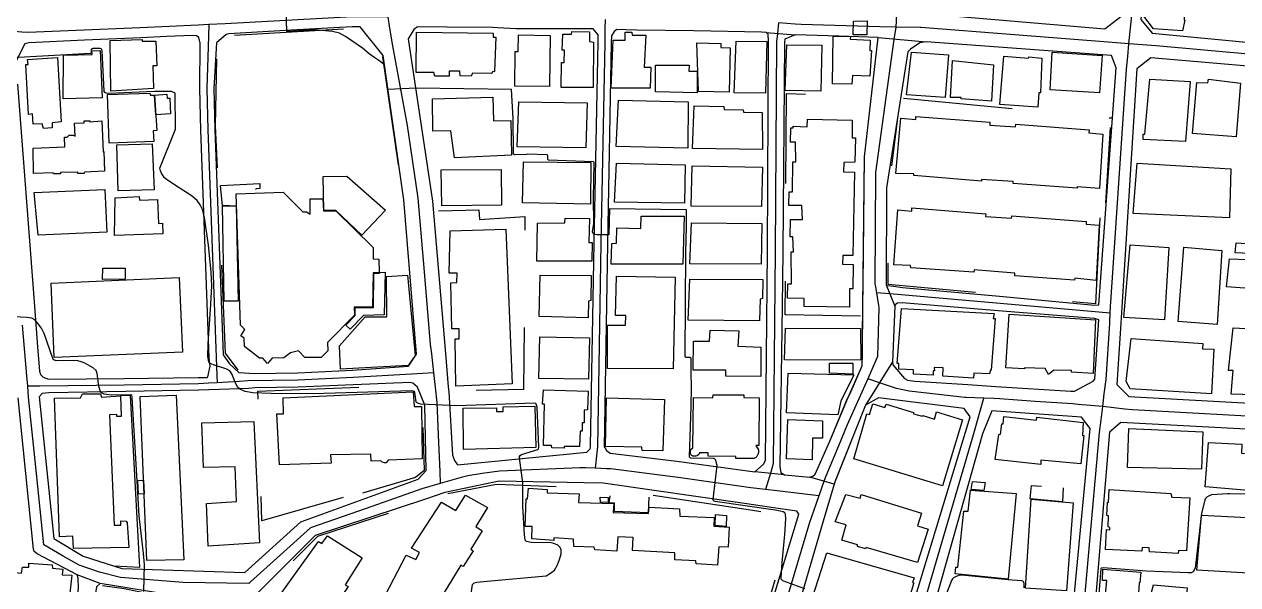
# Model space of a CAD drawing. Header units: millimetres. Extents: x 198785 to 203305, y 542885 to 545889.
# Drawn here: x 199505 to 199824.1, y 544124.8 to 544272.1 of the extents above; entities that cross this region are included whole.
import ezdxf

# ---------------------------------------------------------------- set-up
doc = ezdxf.new("R2010")
doc.units = ezdxf.units.MM
doc.linetypes.add('FENCE_25K', pattern=[54.3, 28.7, -9.2, -16.4])
doc.linetypes.add('HIDDEN_BULD_25K', pattern=[28.8, 18.4, -10.4])
for name, color, linetype in [('A0013117', 253, 'Continuous'), ('A0013118', 253, 'Continuous'), ('A0023217', 253, 'Continuous'), ('A0043325', 253, 'Continuous'), ('A0053326', 253, 'Continuous'), ('B0014111', 253, 'Continuous'), ('B0014112', 253, 'Continuous'), ('B0014113', 253, 'Continuous'), ('B0014115', 253, 'Continuous'), ('B0014116', 253, 'Continuous'), ('B0024120', 253, 'Continuous'), ('C0393323', 253, 'Continuous'), ('F0017111', 253, 'Continuous'), ('F0047224', 253, 'Continuous')]:
    doc.layers.add(name, color=color, linetype=linetype)

msp = doc.modelspace()

# ---------------------------------------------------------------- linework, layer by layer
at = {"layer": 'A0013117'}
for points in [[(199761.86, 544294.4), (199748.6, 544295.54), (199740.08, 544296.36), (199739.36, 544296.35), (199738.88, 544296.21), (199737.72, 544277.54), (199740.59, 544275.07), (199789.09, 544270.93), (199793.71, 544274.47), (199794.43, 544286.88), (199794.67, 544290.92), (199797.44, 544326.27), (199796.63, 544326.47), (199784.22, 544327.59), (199768.02, 544328.86)], [(199799.71, 544286.65), (199798.59, 544273.42), (199801.55, 544269.82), (199845.59, 544265.59)], [(199549.26, 544269.14), (199542.46, 544268.91), (199535.64, 544268.59), (199520.86, 544267.97), (199506.2, 544267.29), (199505.16, 544267.03), (199502.78, 544262.31)], [(199503.24, 544256.4), (199507.55, 544200.31), (199508.55, 544187.38), (199509.04, 544180.96), (199509.3, 544180.05), (199509.96, 544179.42), (199511.37, 544178.87), (199531.24, 544179.06), (199550.72, 544179.32), (199553.05, 544179.3), (199553.32, 544179.46), (199553.9, 544182.24), (199553.61, 544184.43), (199551.41, 544244.33), (199551.19, 544255.29), (199551.25, 544267.15), (199550.92, 544268.68), (199550.33, 544269.09), (199549.26, 544269.14)], [(199593.31, 544271.48), (199591.24, 544271.42), (199575.19, 544270.61), (199558.81, 544269.62), (199558.09, 544269.48), (199555.53, 544267.27), (199554.9, 544255.27), (199555.11, 544244.43), (199557.28, 544185.28), (199559.02, 544182.85), (199561.45, 544180.62), (199565.6, 544180.34), (199576.91, 544180.51), (199591.36, 544181.18), (199606.04, 544182.28), (199608.19, 544185.4), (199604.83, 544226.03), (199599.41, 544263.96), (199593.31, 544271.48)], [(199608.43, 544271.46), (199607.43, 544270.79), (199605.97, 544268.28), (199612.38, 544225.64), (199615.76, 544185.63), (199616.5, 544176.8), (199616.61, 544175.56), (199617.57, 544158.86), (199618.14, 544157.46), (199618.96, 544156.34), (199652.91, 544159.64), (199653.84, 544160.56), (199653.93, 544161.22), (199654.88, 544214.59), (199655.89, 544267.4), (199655.91, 544269.38), (199654.57, 544270.89), (199635.63, 544270.96), (199634.37, 544270.96), (199629.51, 544271.22), (199628.23, 544271.29), (199616.23, 544271.34), (199608.43, 544271.46)], [(199660.79, 544270.72), (199660.08, 544270.25), (199659.41, 544269.05), (199659.36, 544267.29), (199658.33, 544214.53), (199657.52, 544160.94), (199657.62, 544160.89), (199658.12, 544160.09), (199659.04, 544159.38), (199676.56, 544157.33), (199697.08, 544154.5), (199699.41, 544156.49), (199699.94, 544157.51), (199700.45, 544212.53), (199700.66, 544267.67), (199700.56, 544269.53), (199700.08, 544269.99), (199698.82, 544270.07), (199681.07, 544270.37), (199666.11, 544270.58), (199663.29, 544270.64), (199660.79, 544270.72)], [(199707.7, 544269.31), (199704.98, 544268.17), (199704.88, 544267.31), (199704.45, 544212.5), (199704.32, 544198.05), (199703.68, 544155.8), (199703.95, 544154.32), (199704.92, 544153.74), (199711.59, 544153.11), (199712.32, 544153.4), (199712.92, 544153.85), (199716.84, 544162.54), (199721.23, 544173.18), (199722.38, 544175.73), (199725.33, 544182.32), (199725.37, 544185.6), (199725.52, 544198.34), (199725.58, 544203.65), (199725.97, 544237.29), (199729.53, 544268.66), (199719.24, 544269.01), (199707.7, 544269.31)], [(199742.14, 544267.52), (199740.5, 544267.23), (199737.98, 544265.6), (199737.31, 544264.92), (199731.68, 544229.14), (199731.65, 544203.68), (199731.92, 544203.43), (199733.55, 544203.26), (199735.88, 544202.95), (199761.41, 544200.63), (199786.38, 544198.32), (199787.57, 544198.37), (199792.09, 544260.72), (199790.88, 544263.89), (199742.14, 544267.52)], [(199844.03, 544259.65), (199801.2, 544263.28), (199797.56, 544260.43), (199793.59, 544197.75), (199793.32, 544193.59), (199792.3, 544177.48), (199795.39, 544174.32), (199841.51, 544171.74)], [(199735.83, 544198.96), (199734.64, 544198.83), (199734.15, 544198.53), (199733.93, 544198.05), (199733.29, 544183.4), (199733.41, 544182.63), (199736.42, 544179.01), (199737.2, 544178.6), (199739.12, 544178.36), (199753.06, 544177.45), (199760.5, 544176.97), (199780.21, 544175.68), (199781.18, 544175.74), (199786.05, 544178.33), (199786.51, 544178.86), (199787.53, 544194.43), (199786.37, 544194.78), (199761.08, 544196.85), (199735.83, 544198.96)], [(199606.5, 544178), (199591.55, 544177.39), (199577.03, 544176.71), (199565.64, 544176.54), (199563.97, 544176.38), (199561.6, 544176.3), (199553.58, 544176.02), (199550.92, 544175.93), (199531.74, 544175.57), (199511.51, 544175.25), (199510.53, 544175.18), (199509.72, 544175.06), (199508.94, 544174.25), (199512.77, 544136.95), (199520.51, 544132.34), (199530.71, 544129.13), (199563.03, 544128), (199577.75, 544141.33), (199608.62, 544152.55), (199610.7, 544154.82), (199610.3, 544172.05), (199608.44, 544176.76), (199607.15, 544177.79), (199606.5, 544178)], [(199542.75, 544122.24), (199524.97, 544125.16), (199518.94, 544127.4), (199508.44, 544132.93), (199507.66, 544133.54), (199507.49, 544134.15), (199503.42, 544173.96)], [(199729.58, 544173.97), (199726.21, 544171.98), (199718.06, 544151.64), (199717.92, 544151.3), (199715.06, 544141.51), (199699.05, 544086.69), (199699.65, 544085.87), (199725.8, 544082.94), (199728.49, 544086.03), (199753.67, 544168.96), (199752.15, 544171.11), (199729.58, 544173.97)], [(199759.38, 544170.55), (199756.95, 544164.46), (199736.67, 544092.76), (199735.5, 544085.69), (199735.34, 544085.08), (199738.18, 544082.8), (199739.25, 544082.19), (199773.33, 544080.18), (199777.34, 544082.93), (199785.22, 544165.89), (199782.98, 544168.83), (199759.38, 544170.55)], [(199841.05, 544164.92), (199793.32, 544167.46), (199790.38, 544164.91), (199783.44, 544082.44), (199786.44, 544079.02), (199832.78, 544076.01)], [(199691.86, 544088.06), (199708.66, 544143.36), (199708.11, 544144.2), (199702.02, 544145.08), (199694.97, 544146.09), (199657.23, 544151.51), (199652.22, 544151.6), (199629.85, 544152.04), (199620.68, 544150.1), (199615.63, 544149.03), (199610.51, 544147.34), (199581.55, 544137.79), (199566.24, 544122.55)]]:
    msp.add_lwpolyline(points, dxfattribs=at)
at = {"layer": 'A0013118'}
msp.add_lwpolyline([(199524.97, 544125.16), (199524.02, 544124.29), (199522.03, 544111.53), (199562.44, 544078.96), (199544.03, 544062.89), (199513.62, 544075.36), (199516.93, 544103.76), (199517.94, 544112.47), (199519.27, 544123.9), (199519.21, 544126.56), (199518.94, 544127.4)], dxfattribs=at)
at = {"layer": 'A0023217'}
for points in [[(199795.46, 544266.99), (199795.79, 544270.33), (199796.19, 544274.44), (199797.2, 544286.76), (199797.37, 544288.79), (199797.53, 544290.72), (199798.99, 544308.37), (199800.35, 544325.9), (199800.54, 544328.32)], [(199735.51, 544298.55), (199735.41, 544296.65), (199734.3, 544274.8), (199734.13, 544271.34)], [(199553.53, 544272.05), (199550.79, 544271.91), (199535.53, 544271.19), (199506.03, 544269.94), (199504.41, 544270.07), (199499.68, 544270.45)], [(199553.53, 544272.05), (199553.44, 544268.96), (199553.05, 544255.28), (199553.26, 544244.38), (199555.63, 544179.79), (199555.7, 544177.92)], [(199600.6, 544274.09), (199593.02, 544274.09), (199591.34, 544274.09), (199557.84, 544272.27), (199553.53, 544272.05)], [(199600.6, 544274.09), (199601.09, 544271.1), (199601.85, 544266.44), (199605.72, 544245.51), (199608.51, 544226.44), (199610.17, 544207.08), (199611.77, 544187.97), (199612.05, 544185.52), (199612.62, 544180.5)], [(199657.71, 544273.36), (199657.68, 544270.81), (199657.63, 544267.34), (199656.61, 544214.56), (199655.73, 544161.08), (199655.57, 544159.53), (199655.16, 544155.43)], [(199703.33, 544272.52), (199703.02, 544269.73), (199702.77, 544267.49), (199702.45, 544212.52), (199701.93, 544156.66), (199701.26, 544154.39), (199699.91, 544149.83)], [(199734.13, 544271.34), (199729.95, 544271.46), (199709.27, 544272.04), (199707.67, 544272.17), (199703.33, 544272.52)], [(199734.13, 544271.34), (199733.68, 544268.12), (199728.83, 544233.21), (199728.68, 544203.79), (199728.7, 544203.65), (199729.06, 544201.55)], [(199795.46, 544266.99), (199789.99, 544267.41), (199740.73, 544271.27), (199740.55, 544271.28), (199734.13, 544271.34)], [(199790.52, 544196.19), (199790.6, 544198.06), (199790.65, 544199.09), (199794.81, 544260.37), (199795.13, 544263.64), (199795.46, 544266.99)], [(199914.76, 544257.9), (199908.97, 544258.32), (199906.96, 544258.46), (199862.56, 544261.27), (199859.61, 544261.5), (199852.23, 544262.07), (199844.82, 544262.65), (199842.4, 544262.84), (199802.59, 544266.44), (199801.37, 544266.53), (199795.46, 544266.99)], [(199729.06, 544201.55), (199729.62, 544198.2), (199729.71, 544197.67), (199729.35, 544184.83), (199729.09, 544184.23), (199726.79, 544178.98)], [(199790.52, 544196.19), (199787.55, 544196.45), (199732.63, 544201.24), (199729.06, 544201.55)], [(199788.56, 544171.7), (199788.97, 544174.96), (199789.44, 544178.73), (199790.39, 544193.47), (199790.42, 544194.01), (199790.52, 544196.19)], [(199505.93, 544176.99), (199505.69, 544179.74), (199505.07, 544186.95), (199504.53, 544193.05)], [(199612.62, 544180.5), (199608.34, 544180.25), (199591.46, 544179.29), (199576.97, 544178.61), (199570.33, 544178.5), (199563.87, 544178.43), (199561.53, 544178.28), (199555.7, 544177.92)], [(199612.62, 544180.5), (199613.05, 544176.78), (199613.51, 544172.7), (199613.87, 544164.11), (199614.24, 544154.61), (199614.36, 544151.42)], [(199555.7, 544177.92), (199553.45, 544177.79), (199550.82, 544177.63), (199531.26, 544177.31), (199509.11, 544177.03), (199505.93, 544176.99)], [(199614.36, 544151.42), (199609.53, 544150.05), (199594.95, 544144.88), (199580.32, 544139.8), (199572.29, 544132.57), (199564.47, 544125.56), (199564.07, 544125.17), (199546.76, 544125.39), (199530.3, 544126.74), (199524.79, 544128.13), (199519.47, 544130.01), (199515.28, 544132.35), (199510.2, 544135.3), (199508.24, 544154.02), (199506.18, 544174.11), (199505.93, 544176.99)], [(199726.79, 544178.98), (199724.47, 544173.68), (199721.4, 544166.88), (199719.22, 544161.51), (199715.73, 544153.33), (199715.36, 544152.25), (199713.93, 544148.18)], [(199757.31, 544173.85), (199752.57, 544174.07), (199752.29, 544174.08), (199737.68, 544175.68), (199734.3, 544176.4), (199730.16, 544177.82), (199726.79, 544178.98)], [(199730.87, 544079.5), (199730.91, 544079.81), (199731.42, 544082.62), (199732.03, 544085.98), (199733.8, 544093.4), (199754.84, 544165.17), (199756.44, 544170.78), (199757.31, 544173.85)], [(199788.56, 544171.7), (199782.09, 544172.24), (199780.69, 544172.36), (199770.82, 544173.01), (199761.53, 544173.65), (199759.93, 544173.73), (199757.31, 544173.85)], [(199779.75, 544076.72), (199780.05, 544079.59), (199780.42, 544083.06), (199787.75, 544164.81), (199788.14, 544168.15), (199788.56, 544171.7)], [(199907.4, 544163.99), (199901.03, 544164.74), (199900.28, 544164.83), (199858.99, 544167.47), (199856.36, 544167.6), (199848.57, 544167.99), (199841.28, 544168.35), (199837.47, 544168.54), (199796.36, 544170.78), (199794.4, 544171.01), (199788.56, 544171.7)], [(199655.16, 544155.43), (199652.56, 544155.52), (199651.08, 544155.57), (199630, 544154.71), (199625.44, 544154.08), (199621.63, 544153.49), (199619.88, 544152.99), (199614.36, 544151.42)], [(199699.91, 544149.83), (199696.03, 544150.3), (199677.52, 544152.9), (199659.24, 544155.29), (199658.11, 544155.33), (199655.16, 544155.43)], [(199713.93, 544148.18), (199711.92, 544142.42), (199711.5, 544141.22), (199695.71, 544088.21), (199695.29, 544087.26), (199694.04, 544084.76), (199690.68, 544080.32)], [(199713.93, 544148.18), (199710.24, 544148.62), (199702.93, 544149.47), (199699.91, 544149.83)]]:
    msp.add_lwpolyline(points, dxfattribs=at)
at = {"layer": 'A0043325'}
msp.add_lwpolyline([(199726.66, 544272.99), (199726.56, 544269.37), (199722.98, 544269.38), (199723.03, 544272.96), (199726.66, 544272.99)], dxfattribs=at)
at = {"layer": 'A0053326'}
for points in [[(199703.95, 544154.32), (199704.92, 544153.74), (199697.08, 544154.5), (199699.41, 544156.49), (199699.94, 544157.51), (199700.45, 544212.53), (199700.66, 544267.67), (199700.56, 544269.53), (199700.08, 544269.99), (199707.7, 544269.31), (199704.98, 544268.17), (199704.88, 544267.31), (199704.45, 544212.5), (199704.32, 544198.05), (199703.68, 544155.8), (199703.95, 544154.32)], [(199718.33, 544152.32), (199717.92, 544151.3), (199711.59, 544153.11), (199712.32, 544153.4), (199712.92, 544153.85), (199716.84, 544162.54), (199721.53, 544173.85), (199725.33, 544182.32), (199725.97, 544237.29), (199729.53, 544268.66), (199742.14, 544267.52), (199740.5, 544267.23), (199737.98, 544265.6), (199737.31, 544264.92), (199731.68, 544229.14), (199731.65, 544203.68), (199733.93, 544198.05), (199733.29, 544183.4), (199726.21, 544171.98), (199718.33, 544152.32)]]:
    msp.add_lwpolyline(points, dxfattribs=at)
at = {"layer": 'B0014111'}
for points in [[(199811.46, 544283.25), (199811.22, 544279.59), (199810.65, 544279.57), (199810.58, 544275.01), (199810.03, 544274.97), (199810, 544273.25), (199810.17, 544273.25), (199809.5, 544270.42), (199801.95, 544270.9), (199799.36, 544274.26), (199799.98, 544282.95), (199805.14, 544282.8), (199805.19, 544283.78), (199811.46, 544283.25)], [(199668.46, 544269.27), (199668.03, 544260.84), (199669.72, 544260.82), (199669.58, 544255.31), (199659.36, 544255.36), (199659.85, 544267.98), (199663.01, 544267.98), (199662.99, 544270.07), (199664.79, 544270.02), (199664.82, 544269.29), (199668.46, 544269.27)], [(199690.59, 544265.94), (199690.36, 544254.25), (199682.28, 544254.45), (199681.88, 544267.27), (199688.17, 544267.11), (199688.17, 544266.01), (199690.59, 544265.94)], [(199700.29, 544267.63), (199699.86, 544254.01), (199691.65, 544254.11), (199692.17, 544267.68), (199700.29, 544267.63)], [(199513.73, 544263.42), (199514.69, 544246.51), (199512.38, 544246.26), (199512.33, 544244.92), (199510.1, 544244.73), (199509.72, 544245.97), (199507.37, 544245.88), (199507.21, 544248.62), (199506.18, 544248.43), (199505.46, 544261.53), (199506.06, 544261.58), (199505.9, 544262.91), (199513.73, 544263.42)], [(199748, 544264.1), (199747.12, 544252.84), (199737.01, 544253.61), (199738.32, 544264.82), (199748, 544264.1)], [(199759.84, 544261.48), (199759.29, 544251.9), (199751.34, 544252.49), (199751.33, 544252.86), (199748.52, 544252.92), (199749.07, 544262.59), (199759.84, 544261.48)], [(199762.53, 544263.72), (199769.07, 544263.2), (199769.13, 544263.54), (199772.55, 544263.22), (199772.21, 544254.11), (199771.73, 544254.14), (199771.46, 544250.38), (199761.48, 544251.07), (199762.53, 544263.72)], [(199788.44, 544263.88), (199787.69, 544254.1), (199774.76, 544254.9), (199775.25, 544264.77), (199788.44, 544263.88)], [(199681.95, 544259.76), (199681.9, 544254.13), (199670.95, 544254.38), (199670.99, 544261.42), (199679.84, 544261.36), (199679.76, 544259.78), (199681.95, 544259.76)], [(199811.51, 544257.1), (199810.31, 544241.34), (199799.17, 544241.83), (199799.23, 544243.26), (199799.67, 544243.26), (199800.94, 544257.72), (199811.51, 544257.1)], [(199816.35, 544257.67), (199824.82, 544256.63), (199823.61, 544242.53), (199812.19, 544243.41), (199813.34, 544256.82), (199816.23, 544256.71), (199816.35, 544257.67)], [(199579.2, 544222.81), (199580.15, 544222.23), (199580.18, 544226.21), (199583.54, 544226.22), (199583.67, 544223.07), (199586.94, 544223.06), (199596.78, 544213.44), (199596.76, 544210.47), (199598.21, 544210.42), (199598.29, 544206.78), (199596.77, 544206.77), (199596.59, 544197.75), (199591.77, 544197.74), (199591.87, 544195.67), (199584.79, 544188.51), (199584.84, 544186.34), (199583.09, 544184.54), (199578.76, 544184.53), (199577.12, 544186.28), (199574.99, 544185.78), (199573.27, 544184.44), (199570.16, 544184.41), (199568.95, 544183), (199567.71, 544184.35), (199566.91, 544184.38), (199562.92, 544187.44), (199562.85, 544189.61), (199561.99, 544190.21), (199563.05, 544191.91), (199561.91, 544193.04), (199560.71, 544227.53), (199573.08, 544228), (199578.22, 544222.85), (199579.2, 544222.81)], [(199557.12, 544224.38), (199560.71, 544224.42), (199561.23, 544199.35), (199557.6, 544199.35), (199557.12, 544224.38)], [(199678.56, 544221.71), (199678.18, 544209.07), (199659.36, 544209.12), (199659.52, 544214.55), (199660.69, 544214.6), (199660.79, 544218.6), (199667.13, 544218.44), (199667.24, 544221.68), (199678.56, 544221.71)], [(199841.67, 544210.81), (199841.43, 544201.64), (199821.06, 544203.12), (199821.92, 544210.45), (199826.75, 544210.29), (199826.89, 544211.73), (199841.67, 544210.81)], [(199606, 544182.48), (199588.2, 544181.49), (199587.87, 544187.59), (199594.67, 544195.21), (199600.38, 544195.26), (199600.23, 544205.85), (199605.8, 544206.21), (199607.8, 544185.08), (199606, 544182.48)], [(199599.92, 544206.95), (199599.63, 544195.72), (199594.17, 544195.62), (199590.71, 544192.02), (199589.57, 544193.09), (199592.01, 544195.62), (199591.99, 544197.63), (199596.82, 544197.68), (199596.89, 544206.71), (199598.42, 544206.69), (199598.41, 544206.93), (199599.92, 544206.95)], [(199841.67, 544191.32), (199840.6, 544172.94), (199828.37, 544173.57), (199828.31, 544174.77), (199822.34, 544174.91), (199822.83, 544181.11), (199821.63, 544181.15), (199822.84, 544192.35), (199834.43, 544191.77), (199834.5, 544191.59), (199841.67, 544191.32)], [(199817.74, 544186.7), (199817.12, 544175.02), (199795.76, 544176.3), (199794.69, 544178.21), (199796.05, 544189.51), (199814.9, 544188.26), (199814.78, 544186.83), (199817.74, 544186.7)], [(199719.75, 544173.06), (199718.91, 544169.45), (199705.38, 544169.98), (199705.82, 544180.43), (199723.09, 544179.95), (199719.75, 544173.06)], [(199714.89, 544167.88), (199714.89, 544163.35), (199712.28, 544163.35), (199712.15, 544157.68), (199705.41, 544157.96), (199705.74, 544168.25), (199714.89, 544167.88)], [(199825.06, 544159.44), (199830.44, 544159.11), (199830.78, 544161.28), (199839.65, 544160.69), (199839.56, 544158.39), (199839.99, 544158.27), (199839.22, 544148.54), (199815.49, 544150.57), (199816.35, 544162.19), (199825.1, 544161.75), (199825.06, 544159.44)], [(199836.8, 544142.01), (199835.94, 544127.35), (199813.29, 544128.68), (199814.55, 544143.12), (199836.8, 544142.01)]]:
    msp.add_lwpolyline(points, dxfattribs=at)
at = {"layer": 'B0014112'}
for points in [[(199727.81, 544265.2), (199727.34, 544258.5), (199722.74, 544258.68), (199722.63, 544256.4), (199717.53, 544256.45), (199717.67, 544269.03), (199722.23, 544268.89), (199722.19, 544268.21), (199727.38, 544267.99), (199727.29, 544265.23), (199727.81, 544265.2)], [(199536.03, 544268.15), (199536.06, 544267.66), (199539.61, 544267.71), (199539.92, 544261.23), (199538.84, 544261.23), (199539, 544255.23), (199527.82, 544254.58), (199527.61, 544267.89), (199536.03, 544268.15)], [(199525.53, 544252.81), (199515.27, 544252.5), (199515.34, 544263.97), (199522.88, 544264.14), (199522.83, 544265.18), (199524.96, 544265.2), (199525.53, 544252.81)], [(199538.01, 544254.03), (199538.15, 544253.47), (199539.24, 544253.49), (199539.89, 544244.25), (199538.94, 544244.12), (199539.13, 544241.31), (199527.39, 544240.92), (199526.95, 544253.68), (199538.01, 544254.03)], [(199539.17, 544228.6), (199529.69, 544228.39), (199529.32, 544240.48), (199538.62, 544240.74), (199539.17, 544228.6)], [(199699.14, 544234.61), (199698.87, 544224.25), (199680.32, 544224.31), (199680.63, 544234.91), (199699.14, 544234.61)], [(199535.2, 544226.84), (199535.3, 544225.93), (199540.02, 544226.05), (199540.34, 544219.79), (199541.4, 544219.82), (199541.43, 544217.08), (199528.77, 544216.65), (199528.91, 544226.49), (199535.2, 544226.84)], [(199654.3, 544214.75), (199654.21, 544209.85), (199639.78, 544209.86), (199639.96, 544219.83), (199647.17, 544219.95), (199647.24, 544221.17), (199653.6, 544221.11), (199653.47, 544214.76), (199654.3, 544214.75)], [(199694.21, 544174.06), (199698.25, 544173.92), (199698.18, 544161.39), (199697.34, 544161.39), (199698.06, 544160.24), (199698.05, 544159.7), (199697.95, 544159.26), (199697.82, 544158.92), (199697.65, 544158.54), (199697.32, 544158.23), (199696.84, 544158.03), (199696.22, 544157.98), (199692.09, 544157.99), (199692.1, 544158.57), (199684.87, 544158.65), (199684.86, 544159.5), (199682.56, 544159.49), (199682.34, 544159.03), (199682.06, 544158.76), (199681.58, 544158.62), (199681.14, 544158.61), (199680.78, 544158.63), (199680.41, 544158.79), (199680.14, 544159.32), (199680.16, 544159.93), (199680.27, 544160.34), (199680.78, 544160.79), (199680.99, 544174.03), (199686.08, 544173.99), (199686.11, 544174.77), (199694.2, 544174.74), (199694.21, 544174.06)], [(199720.99, 544148.56), (199724.83, 544147.54), (199725.06, 544148.57), (199740.92, 544143.66), (199739.84, 544140.28), (199742.65, 544139.47), (199739.82, 544130.71), (199726.33, 544134.64), (199726.2, 544134.28), (199724.09, 544134.92), (199724.12, 544135.35), (199720.01, 544136.56), (199721.1, 544140.56), (199718.26, 544141.34), (199720.99, 544148.56)], [(199780.79, 544146.34), (199779.05, 544123.2), (199768.28, 544123.94), (199769.78, 544147.31), (199780.79, 544146.34)]]:
    msp.add_lwpolyline(points, dxfattribs=at)
at = {"layer": 'B0014113'}
for points in [[(199629.04, 544268.76), (199628.64, 544259.73), (199628.09, 544259.6), (199627.98, 544259.19), (199622.85, 544259.24), (199622.54, 544258.5), (199619.63, 544258.57), (199619.54, 544259.79), (199616.72, 544259.79), (199616.75, 544258.48), (199612.98, 544258.5), (199612.74, 544259.49), (199608.09, 544259.49), (199608.19, 544270.06), (199628.27, 544269.78), (199628.3, 544268.76), (199629.04, 544268.76)], [(199643.28, 544269.17), (199643.14, 544255.8), (199633.99, 544255.87), (199634.06, 544264.93), (199634.84, 544264.96), (199634.95, 544269.39), (199643.28, 544269.17)], [(199653.67, 544270.17), (199653.65, 544267.57), (199654.67, 544267.43), (199654.58, 544255.5), (199646.17, 544255.52), (199646.29, 544262.05), (199646.96, 544262.05), (199647.1, 544265.31), (199646.42, 544265.31), (199646.64, 544269.56), (199648.91, 544269.55), (199648.98, 544270.27), (199653.67, 544270.17)], [(199714.67, 544266.66), (199714.45, 544254.51), (199705.1, 544254.76), (199705.55, 544266.74), (199714.67, 544266.66)], [(199628.24, 544252.95), (199628.42, 544246.72), (199632.98, 544246.81), (199633.14, 544237.71), (199618.18, 544237.03), (199617.2, 544244.14), (199612.45, 544244.02), (199612.34, 544252.57), (199628.24, 544252.95)], [(199653.03, 544251.52), (199652.66, 544239.65), (199634.59, 544239.89), (199635.01, 544251.77), (199653.03, 544251.52)], [(199679.58, 544251.74), (199679.46, 544239.6), (199660.67, 544240.04), (199661.29, 544252.17), (199679.58, 544251.74)], [(199699.04, 544248.98), (199699.07, 544239.2), (199680.72, 544239.5), (199681.11, 544250.66), (199688.94, 544250.55), (199689.04, 544249.7), (199694.07, 544249.62), (199694.08, 544248.99), (199699.04, 544248.98)], [(199522.24, 544246.75), (199522.22, 544246.47), (199525.45, 544246.71), (199525.74, 544238.64), (199525.95, 544238.65), (199526.1, 544233.54), (199520.84, 544233.24), (199520.76, 544232.95), (199519.15, 544232.95), (199519.07, 544233.22), (199514.57, 544233.19), (199514.58, 544232.85), (199512.68, 544232.83), (199512.66, 544233.05), (199507.47, 544232.89), (199507.33, 544239.56), (199515.69, 544239.9), (199515.63, 544242.49), (199516.27, 544242.5), (199516.85, 544242.95), (199517.33, 544243.01), (199517.84, 544242.95), (199518.39, 544242.7), (199518.21, 544246.12), (199520.78, 544246.22), (199520.79, 544246.74), (199522.24, 544246.75)], [(199722.7, 544246.96), (199722.65, 544242.27), (199723.58, 544242.24), (199723.36, 544235.9), (199720.47, 544235.79), (199720.44, 544233.33), (199723.32, 544233.24), (199722.84, 544211.34), (199720.2, 544211.4), (199720.17, 544209.09), (199722.98, 544209.03), (199722.84, 544202.63), (199722.01, 544202.58), (199721.99, 544197.79), (199710.11, 544197.94), (199710.06, 544200.07), (199705.71, 544200.16), (199705.8, 544203.95), (199706.72, 544203.89), (199706.62, 544212.28), (199707.22, 544212.28), (199707.07, 544216.26), (199706.42, 544216.25), (199706.49, 544220.83), (199709.64, 544220.78), (199709.44, 544224.51), (199706.06, 544224.49), (199706.14, 544228.12), (199707.02, 544228.05), (199707.07, 544235.98), (199707.84, 544235.97), (199707.77, 544241.17), (199706.44, 544241.17), (199706.53, 544244.91), (199707.14, 544244.92), (199707.14, 544245.35), (199710.88, 544245.18), (199710.94, 544247.22), (199722.7, 544246.96)], [(199739.46, 544247.86), (199758.85, 544246.39), (199758.92, 544245.65), (199765.63, 544245.2), (199765.73, 544245.86), (199785.02, 544244.37), (199784.94, 544243.56), (199788.62, 544243.21), (199787.7, 544228.97), (199781.82, 544229.38), (199781.8, 544229.07), (199764.97, 544230.27), (199764.99, 544230.77), (199756.68, 544231.32), (199756.66, 544230.9), (199738.93, 544232.35), (199738.93, 544232.79), (199734.18, 544232.93), (199735.46, 544247.44), (199739.39, 544247.1), (199739.46, 544247.86)], [(199630.5, 544224.59), (199614.79, 544224.43), (199614.66, 544233.88), (199630.37, 544233.93), (199630.5, 544224.59)], [(199653.97, 544235.8), (199653.85, 544224.89), (199636.02, 544225.19), (199636.32, 544236.01), (199653.97, 544235.8)], [(199678.8, 544235.15), (199678.61, 544225.11), (199660.19, 544225.36), (199660.71, 544235.63), (199678.8, 544235.15)], [(199822.25, 544234.17), (199821.89, 544221.26), (199796.6, 544222.39), (199797.61, 544235.65), (199822.25, 544234.17)], [(199526.72, 544217.48), (199508.68, 544216.67), (199507.67, 544227.92), (199526.25, 544228.74), (199526.72, 544217.48)], [(199738.33, 544223.88), (199757.79, 544222.3), (199757.74, 544221.6), (199764.59, 544221.16), (199764.62, 544221.75), (199784.24, 544220.3), (199784.21, 544219.58), (199787.61, 544219.36), (199786.87, 544204.81), (199781.21, 544205.4), (199781.17, 544204.86), (199765.41, 544205.98), (199765.46, 544206.73), (199754.72, 544207.58), (199754.71, 544206.99), (199738.07, 544208.15), (199738.06, 544208.73), (199733.61, 544208.91), (199734.67, 544223.33), (199738.33, 544223), (199738.33, 544223.88)], [(199698.97, 544219.75), (199698.76, 544209.06), (199680.03, 544209.15), (199680.47, 544219.93), (199698.97, 544219.75)], [(199805.91, 544213.49), (199804.82, 544194.42), (199794.1, 544195.04), (199795.73, 544214.19), (199805.91, 544213.49)], [(199819.88, 544212.65), (199818.63, 544193.25), (199808.35, 544194), (199809.84, 544213.57), (199819.88, 544212.65)], [(199653.34, 544199.33), (199653.3, 544194.99), (199640.37, 544195.29), (199640.7, 544206.22), (199654.06, 544206.07), (199654.02, 544199.5), (199653.34, 544199.33)], [(199676.17, 544205.62), (199675.66, 544181.59), (199658.35, 544181.65), (199658.37, 544193.08), (199663.09, 544193.09), (199663.18, 544195.6), (199660.44, 544195.6), (199660.76, 544205.93), (199676.17, 544205.62)], [(199698.51, 544199.89), (199698.34, 544194.15), (199679.59, 544194.38), (199680.03, 544205.16), (199699.2, 544205.04), (199699.09, 544200.06), (199698.51, 544199.89)], [(199760.29, 544194.84), (199759.19, 544181.21), (199759.03, 544181.24), (199758.79, 544180.29), (199754.7, 544180.44), (199754.59, 544179.11), (199746.49, 544179.66), (199746.6, 544181.79), (199744.26, 544181.92), (199744.3, 544181.01), (199743.99, 544181.03), (199743.99, 544179.91), (199738.82, 544180.13), (199738.84, 544181.28), (199734.99, 544181.48), (199734.99, 544182.98), (199734.49, 544182.98), (199735.66, 544197.39), (199759.98, 544196.07), (199759.73, 544194.84), (199760.29, 544194.84)], [(199786.64, 544194.41), (199786.04, 544180.34), (199780.37, 544180.67), (199780.35, 544181.12), (199775.69, 544181.24), (199774.26, 544180.08), (199773.43, 544181.68), (199767.98, 544181.8), (199767.95, 544181.57), (199763.11, 544181.87), (199763.97, 544195.91), (199786.64, 544194.41)], [(199724.87, 544192.2), (199724.97, 544183.88), (199704.92, 544183.92), (199705.18, 544192.22), (199724.87, 544192.2)], [(199653.65, 544189.75), (199653.38, 544178.82), (199640.3, 544179), (199640.57, 544189.99), (199653.65, 544189.75)], [(199692.85, 544191.52), (199692.66, 544187.49), (199698.69, 544187.26), (199698.66, 544179.53), (199689.45, 544179.63), (199689.44, 544181.22), (199680.89, 544181.18), (199681, 544188.85), (199685.2, 544188.86), (199685.32, 544191.77), (199692.85, 544191.52)], [(199651.19, 544165.2), (199650.99, 544161.12), (199646.98, 544161.17), (199646.98, 544160.72), (199643.76, 544160.79), (199643.68, 544161.44), (199641.56, 544161.43), (199641.84, 544172.26), (199641.31, 544172.26), (199641.51, 544176.05), (199653.26, 544175.72), (199653.14, 544170.8), (199652.27, 544170.75), (199652.22, 544167.38), (199651.74, 544167.37), (199651.71, 544165.22), (199651.19, 544165.2)], [(199525.07, 544175), (199525.36, 544174.09), (199530.34, 544174.45), (199530.48, 544169.05), (199529.38, 544169), (199529.36, 544169.6), (199527.4, 544169.45), (199528.68, 544140.44), (199530.42, 544140.52), (199530.44, 544141.61), (199531.79, 544141.57), (199532.07, 544141.13), (199532.54, 544134.57), (199517.98, 544134.32), (199517.76, 544137.55), (199514.29, 544137.38), (199513, 544173.83), (199519.78, 544173.91), (199520.32, 544174.97), (199525.07, 544175)], [(199546.97, 544131.33), (199537.24, 544131.17), (199535.54, 544174.27), (199544.99, 544174.63), (199546.97, 544131.33)], [(199609.49, 544171.68), (199609.61, 544157.94), (199600.7, 544157.61), (199600.16, 544156.89), (199599.71, 544156.89), (199599.1, 544157.07), (199598.77, 544157.37), (199596.22, 544157.34), (199596.16, 544159.12), (199585.56, 544159), (199585.75, 544156.74), (199572.12, 544156.38), (199571.41, 544169.72), (199573.14, 544169.78), (199573.08, 544173.97), (199607.3, 544175.55), (199607.51, 544171.68), (199609.49, 544171.68)], [(199673.35, 544173.54), (199672.88, 544160.04), (199667.46, 544160.11), (199667.42, 544161.02), (199657.83, 544161.13), (199658.08, 544173.94), (199673.35, 544173.54)], [(199639.22, 544171.73), (199639.54, 544160.91), (199620.52, 544160.39), (199620.45, 544171.19), (199629.14, 544171.28), (199629.17, 544170.35), (199630.96, 544170.4), (199630.94, 544171.54), (199639.22, 544171.73)], [(199728.09, 544172.38), (199731.31, 544171.41), (199731.64, 544172.26), (199738.82, 544170.13), (199738.79, 544169.76), (199741.13, 544169.09), (199741.26, 544169.33), (199744.34, 544168.3), (199744.85, 544170.29), (199751.73, 544168.21), (199746.45, 544150.85), (199723.11, 544157.91), (199726.51, 544169.74), (199727.23, 544169.59), (199728.09, 544172.38)], [(199762.56, 544169.08), (199771.15, 544168.1), (199771.23, 544168.9), (199783.43, 544167.45), (199783.23, 544164.07), (199783.63, 544164.07), (199782.81, 544156.56), (199772.28, 544157.6), (199772.26, 544156.45), (199760.29, 544157.73), (199761.24, 544164.35), (199761.68, 544164.37), (199762, 544167.14), (199762.38, 544167.14), (199762.56, 544169.08)], [(199814.88, 544165.03), (199814.54, 544155.2), (199795.03, 544155.64), (199795.46, 544165.85), (199814.88, 544165.03)], [(199600, 544122.15), (199605.41, 544132.61), (199607.99, 544131.44), (199608.93, 544133.28), (199606.86, 544134.46), (199614.76, 544146.51), (199618.49, 544144.31), (199621.02, 544148.37), (199626.79, 544145.14)], [(199650.87, 544148.73), (199650.73, 544146.42), (199660.03, 544146.17), (199659.88, 544143.85), (199669.13, 544143.57), (199669.3, 544145.21), (199677.33, 544144.75), (199677.36, 544142.89), (199686.42, 544142.48), (199686.31, 544140.25), (199690.37, 544139.98), (199690.09, 544134.7), (199687.6, 544134.82), (199687.27, 544130.01), (199681.67, 544130.28), (199681.61, 544131.1), (199676.05, 544131.38), (199676.07, 544133.17), (199664.97, 544133.83), (199665.1, 544137.26), (199661.11, 544137.45), (199660.78, 544133.64), (199655.05, 544133.96), (199654.89, 544134.68), (199649.5, 544134.87), (199649.43, 544136.77), (199644.29, 544137.13), (199644.28, 544136.42), (199638.48, 544136.85), (199638.52, 544140.09), (199636.71, 544140.13), (199636.94, 544147.44), (199637.37, 544147.41), (199637.6, 544150.23), (199642.52, 544149.86), (199642.46, 544148.98), (199650.87, 544148.73)], [(199765.84, 544148.83), (199763.71, 544126.32), (199749.8, 544127.72), (199749.95, 544129.46), (199750.47, 544129.44), (199752.01, 544144.18), (199753.19, 544144.17), (199753.8, 544149.71), (199765.84, 544148.83)], [(199811.46, 544147.65), (199810.56, 544133.78), (199808.45, 544133.83), (199808.4, 544133.03), (199800.83, 544133.47), (199800.73, 544134.56), (199798.89, 544134.65), (199798.88, 544133.62), (199789.28, 544134.09), (199789.52, 544139.34), (199790.47, 544139.23), (199790.43, 544139.91), (199789.98, 544140.05), (199790.12, 544142.9), (199789.62, 544143.06), (199789.84, 544146.57), (199790.09, 544146.48), (199790.21, 544149.89), (199806.48, 544148.8), (199806.69, 544147.88), (199811.46, 544147.65)], [(199626.79, 544145.14), (199623.78, 544140.12), (199625.38, 544139), (199622.43, 544134.19), (199623.03, 544133.75), (199620.45, 544129.61), (199619.82, 544130.01), (199615.44, 544122.8)], [(199584.78, 544137.7), (199593.86, 544131.91), (199589.42, 544124.84), (199590.15, 544124.38), (199588.41, 544121.7), (199587.61, 544122.08), (199582.94, 544114.51), (199583.53, 544114.03), (199580.74, 544109.64), (199579.85, 544109.97), (199575.63, 544103.38), (199571.41, 544106.26), (199570.92, 544105.66), (199567.39, 544108.01), (199568.69, 544110.49), (199567.25, 544111.33), (199568.92, 544114.43), (199567.41, 544115.31), (199582.42, 544136.23), (199583.24, 544135.64), (199584.78, 544137.7)], [(199738.93, 544125.32), (199734.17, 544109.79), (199733, 544109.95), (199732.63, 544108.54), (199711.3, 544114.93), (199711.74, 544116.59), (199710.75, 544116.84), (199716.06, 544133.2), (199738.95, 544126.6), (199738.56, 544125.4), (199738.93, 544125.32)], [(199512.39, 544130.04), (199512.46, 544129.19), (199515.16, 544128.89), (199514.98, 544127.47), (199517.49, 544127.36), (199515.84, 544112.27), (199509.89, 544112.78), (199509.91, 544113.37), (199501.86, 544114.13), (199502.8, 544123.24), (199501.58, 544123.31), (199501.79, 544128.1), (199504.3, 544127.88), (199504.59, 544129.47), (199506.23, 544129.42), (199506.26, 544130.52), (199512.39, 544130.04)], [(199798.54, 544128.17), (199798.35, 544125.34), (199798.15, 544125.35), (199797.96, 544122.72), (199801.28, 544122.51), (199801.88, 544124.84), (199810.77, 544124.04), (199809.16, 544105.09), (199798.14, 544105.94), (199797.99, 544106.35), (199793.33, 544106.54), (199793.07, 544107.69), (199787.98, 544108.11), (199789.64, 544125.91), (199788.53, 544125.98), (199788.55, 544128.9), (199798.54, 544128.17)]]:
    msp.add_lwpolyline(points, dxfattribs=at)
at = {"layer": 'B0014115'}
for points in [[(199633.29, 544177.62), (199618.47, 544176.99), (199618.28, 544189.46), (199619.39, 544189.47), (199619.38, 544192.05), (199617.4, 544192.05), (199617.17, 544204.2), (199618.79, 544204.24), (199618.83, 544206.68), (199616.77, 544206.68), (199616.99, 544217.88), (199631.67, 544218.27), (199633.29, 544177.62)], [(199546.65, 544185.92), (199512.85, 544184.55), (199512.06, 544204.1), (199545.76, 544205.56), (199546.65, 544185.92)], [(199565.37, 544167.73), (199566.88, 544135.82), (199553.37, 544134.99), (199552.91, 544146.21), (199560.83, 544146.72), (199560.47, 544155.82), (199552.16, 544155.6), (199551.71, 544167.37), (199565.37, 544167.73)]]:
    msp.add_lwpolyline(points, dxfattribs=at)
at = {"layer": 'B0014116', "linetype": 'HIDDEN_BULD_25K', "flags": 128}
for points in [[(199543.48, 544248.56), (199539.63, 544248.29), (199539.25, 544253.49), (199542.54, 544253.73), (199542.57, 544252.69), (199543.27, 544252.67), (199543.48, 544248.56)], [(199557.12, 544224.38), (199556.61, 544229.78), (199566.99, 544230.28), (199566.95, 544228.93), (199565.96, 544228.86), (199564.86, 544227.72), (199560.67, 544227.55), (199560.71, 544224.45), (199557.12, 544224.38)], [(199833.05, 544213.97), (199832.87, 544211.67), (199823.37, 544212.1), (199823.63, 544214.69), (199833.05, 544213.97)], [(199531.56, 544205.15), (199525.61, 544205.01), (199525.71, 544208), (199531.53, 544208.04), (199531.56, 544205.15)], [(199722.82, 544183.02), (199722.82, 544180.13), (199716.74, 544180.42), (199716.75, 544183.02), (199722.82, 544183.02)], [(199536.55, 544148.71), (199535.07, 544148.6), (199534.88, 544152.22), (199536.4, 544152.33), (199536.55, 544148.71)], [(199757.67, 544151.69), (199757.33, 544149.56), (199754, 544149.82), (199754.34, 544151.92), (199757.67, 544151.69)], [(199778.2, 544150.26), (199777.95, 544146.65), (199769.44, 544147.4), (199769.79, 544150.95), (199778.2, 544150.26)], [(199658.55, 544147.76), (199658.5, 544146.48), (199656.48, 544146.49), (199656.44, 544147.85), (199658.55, 544147.76)], [(199669.19, 544147.85), (199669.01, 544143.74), (199660.21, 544144.07), (199660.24, 544146.24), (199658.78, 544146.38), (199659.1, 544148.28), (199669.19, 544147.85)], [(199689.63, 544143.01), (199689.6, 544140.11), (199686.65, 544140.36), (199686.72, 544143.27), (199689.63, 544143.01)]]:
    msp.add_lwpolyline(points, dxfattribs=at)
at = {"layer": 'B0024120', "linetype": 'FENCE_25K', "flags": 128}
for points in [[(199560.31, 544269.27), (199592.92, 544271.18)], [(199561.28, 544181.23), (199557.95, 544185.72), (199555.33, 544245.47), (199555.65, 544265.15)], [(199599.17, 544263.58), (199604.19, 544229.04), (199604.38, 544226.42)], [(199724.87, 544195.37), (199705.07, 544195.75), (199705.38, 544253.89), (199727.53, 544253.23)], [(199736.17, 544252.68), (199790.88, 544247.52)], [(199787.82, 544221.27), (199786.64, 544198.65), (199732.14, 544203.77), (199732.31, 544228.9), (199734.81, 544248.12)], [(199790.53, 544244.96), (199789.33, 544225.17)], [(199613.92, 544223.11), (199624.51, 544223.37), (199624.68, 544220.85), (199636.67, 544221.57), (199636.27, 544176.13), (199616.62, 544175.79)], [(199588.9, 544147.72), (199567.51, 544141.6), (199566.42, 544175.74), (199606.17, 544177.25), (199607.74, 544176.36), (199609.67, 544171.76), (199610.12, 544154.89), (199607.85, 544153.03), (199593.98, 544148.92)], [(199616.42, 544148.82), (199629.17, 544151.29), (199659.12, 544150.07), (199695.99, 544144.51), (199706.87, 544142.73), (199706.59, 544140.73), (199691.44, 544088.36), (199689.72, 544085.47), (199688.19, 544085.35), (199654.18, 544088.41)], [(199525.62, 544124.64), (199531.3, 544123.81), (199541.51, 544121.71), (199566.2, 544121.61), (199582.22, 544137.58), (199607.01, 544145.64)]]:
    msp.add_lwpolyline(points, dxfattribs=at)
at = {"layer": 'C0393323'}
msp.add_lwpolyline([(199600.04, 544223.29), (199593.75, 544216.69), (199586.96, 544223.21), (199583.81, 544223.21), (199583.64, 544232.09), (199589.82, 544232.21), (199600.04, 544223.29)], dxfattribs=at)
at = {"layer": 'F0017111'}
for points, elevation in [([(199710.25, 544123.75), (199704.45, 544125.83), (199704.04, 544126.27), (199703.98, 544126.65), (199704.3, 544130.65), (199705.01, 544138.07), (199705.27, 544142.15), (199705.16, 544143.37), (199704.94, 544143.76), (199704.56, 544143.96), (199703.8, 544144.16), (199702.48, 544144.4), (199686.64, 544146.67), (199686.39, 544146.79), (199686.13, 544147.01), (199686.1, 544147.24), (199687.16, 544156.16), (199687.14, 544156.39), (199686.81, 544157.61), (199686.52, 544157.93), (199686.37, 544158.01), (199686.15, 544158.04), (199680.29, 544158.08), (199680.14, 544158.13), (199680, 544158.25), (199679.96, 544158.33), (199679.91, 544158.55), (199680.34, 544171.58), (199680.45, 544176.96), (199680.36, 544180.41), (199680.39, 544184.33), (199680.29, 544184.48), (199680.1, 544184.53), (199679.05, 544184.55), (199678.87, 544184.63), (199678.75, 544184.92), (199678.92, 544212.32), (199679.1, 544218.9), (199679.13, 544223.37), (199658.91, 544223.59), (199658.69, 544216.8), (199655.52, 544216.83), (199654.88, 544216.9), (199654.58, 544217.15), (199654.46, 544217.58), (199654.51, 544218.22), (199654.76, 544219.69), (199654.73, 544219.95), (199654.72, 544226.35), (199654.84, 544235.77), (199654.81, 544235.92), (199654.67, 544235.94), (199642.88, 544236.37), (199642.72, 544236.43), (199642.65, 544236.62), (199642.69, 544237.54), (199642.62, 544237.73), (199642.46, 544237.79), (199637.32, 544238), (199637.07, 544237.94), (199634.12, 544237.8), (199633.99, 544237.79), (199633.79, 544237.9), (199633.66, 544238.03), (199633.65, 544238.37), (199633.52, 544247.4), (199633.16, 544254.99), (199608.09, 544255.3), (199600.64, 544255.01), (199600.23, 544257.77), (199600.18, 544257.89), (199599.64, 544261.34), (199599.54, 544261.6), (199599.32, 544261.86), (199598.23, 544262.61), (199597.16, 544263.27), (199595.71, 544264.36), (199593.97, 544265.84), (199589.49, 544268.94), (199587.93, 544269.78), (199586.09, 544270.22), (199581.43, 544270.69), (199574.19, 544270.24), (199574.1, 544270.25), (199574.04, 544270.3), (199573.92, 544275.74)], 20), ([(199622.53, 544122.41), (199622.83, 544124.9), (199623.34, 544125.37), (199624.04, 544125.51), (199626.7, 544125.79), (199642.28, 544127.2), (199643.39, 544127.85), (199644.42, 544128.64), (199645.21, 544130.08), (199645.75, 544131.46), (199646.15, 544132.98), (199646.15, 544134.07), (199645.86, 544134.67), (199645.41, 544135.1), (199645.27, 544135.2), (199644.69, 544135.49), (199644.23, 544135.67), (199643.51, 544135.83), (199638.28, 544135.93), (199637.07, 544136.19), (199636.75, 544136.56), (199636.56, 544138.02), (199636.08, 544145.5), (199636.11, 544151.6), (199635.26, 544158.14), (199635.26, 544158.54), (199635.43, 544158.82), (199635.72, 544159.08), (199640.03, 544160.38), (199640.19, 544160.58), (199640.31, 544160.89), (199639.88, 544171.49), (199639.63, 544172.29), (199639.5, 544172.43), (199639.19, 544172.57), (199618.71, 544171.84), (199614.97, 544172.06), (199609.27, 544172.25), (199608.65, 544172.47), (199608.16, 544172.7), (199608.05, 544172.89), (199607.74, 544175.38), (199607.6, 544175.58), (199607.31, 544175.71), (199606.92, 544175.79), (199581, 544174.96), (199569.98, 544175.06), (199565.08, 544175.3), (199563.09, 544175.63), (199561.86, 544176.11), (199561.2, 544176.64), (199560.63, 544177.62), (199559.58, 544180.3), (199559.03, 544181.05), (199558.24, 544181.5), (199554.75, 544182.59), (199553.89, 544183), (199553.56, 544183.44), (199553.32, 544184.81), (199553.34, 544188.16), (199554.07, 544198.6), (199554.32, 544203.41), (199554.2, 544207.01), (199553.44, 544214.1), (199552.38, 544221.38), (199551.89, 544223.44), (199551.3, 544224.71), (199550.46, 544225.78), (199548.9, 544227.15), (199544.79, 544229.74), (199542.3, 544231.42), (199541.81, 544231.83), (199541.09, 544232.98), (199540.84, 544233.57), (199540.66, 544234.35), (199544.77, 544244.56), (199544.71, 544254.06), (199543.73, 544254.48), (199539.25, 544254.43), (199527.24, 544253.93), (199526.57, 544254.03), (199526.25, 544254.17), (199526.05, 544254.43), (199526, 544254.57), (199525.49, 544265.15), (199525.41, 544265.5), (199525.26, 544265.66), (199525, 544265.78), (199524.1, 544265.77), (199523.04, 544265.72), (199522.93, 544265.7), (199522.75, 544265.63), (199522.66, 544265.57), (199522.63, 544265.48), (199522.63, 544264.58), (199522.54, 544264.49), (199522.48, 544264.47), (199505.05, 544263.47), (199497.22, 544263.29)], 30), ([(199536.43, 544123.06), (199536.67, 544130.12), (199536.41, 544133.03), (199535.27, 544142.95), (199534.6, 544153.54), (199533.85, 544166.84), (199533.46, 544172.35), (199533.43, 544174.19), (199533.32, 544174.54), (199533.04, 544174.77), (199527.98, 544174.68), (199526.07, 544174.92), (199525.35, 544175.27), (199524.95, 544175.78), (199524.6, 544177.01), (199524.21, 544180.38), (199523.89, 544181.16), (199523.1, 544181.86), (199520.99, 544183.09), (199519.96, 544183.42), (199519.15, 544183.71), (199518.45, 544183.79), (199513.42, 544183.63), (199512.8, 544183.96), (199512.58, 544184.31), (199510.28, 544190.88), (199509.54, 544192.28), (199508.67, 544193.42), (199507.8, 544194.46), (199507.04, 544194.86), (199505.8, 544195.07), (199498.74, 544195.43)], 40), ([(199829.34, 544148.67), (199821.89, 544148.76), (199821.35, 544148.74), (199817.16, 544148.45), (199816.52, 544148.23), (199815.95, 544147.86), (199815.51, 544147.44), (199814.52, 544143.6), (199812.83, 544129.18), (199812.37, 544128.24), (199811.79, 544127.92), (199811.04, 544127.92), (199800.07, 544128.35), (199788.65, 544129.26), (199788.15, 544129.18), (199788.03, 544129.02), (199787.54, 544122.42)], 20), ([(199767.87, 544123.98), (199767.93, 544125.09), (199767.83, 544125.51), (199767.56, 544125.74), (199767.17, 544125.85), (199763.71, 544126.09), (199751.51, 544127.32), (199750.94, 544127.32), (199749.81, 544126.93), (199749.34, 544126.66), (199749.1, 544126.37), (199748.81, 544125.91), (199746.94, 544121.14)], 20)]:
    msp.add_lwpolyline(points, dxfattribs=dict(at, elevation=elevation))
at = {"layer": 'F0047224'}
msp.add_lwpolyline([(199528.59, 544129.8), (199535.45, 544129.43), (199532.99, 544174.57), (199530.34, 544174.45)], dxfattribs=at)

doc.saveas('drawing.dxf')
